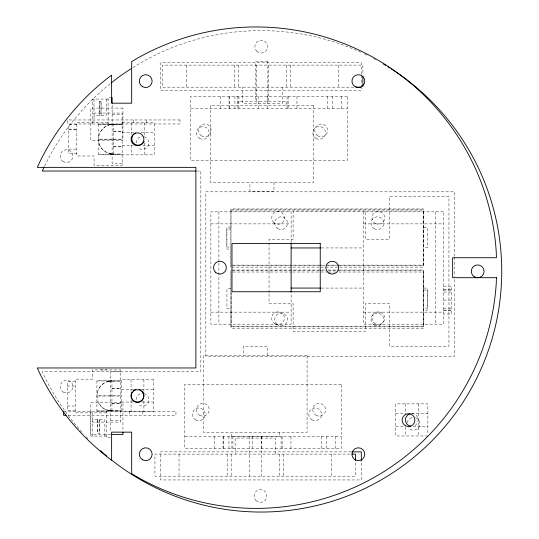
<?xml version="1.0" encoding="UTF-8"?>
<svg xmlns="http://www.w3.org/2000/svg" width="539" height="539" viewBox="0 0 539 539"><rect width="100%" height="100%" fill="white"/><g stroke="black" fill="none" stroke-linecap="round" stroke-linejoin="round"><path stroke-width="0.4" stroke-dasharray="2.69 2.02" d="M98.987 135.249L98.475 139.325L122.151 139.325M97.424 391.947L96.912 396.024L120.581 396.024M98.987 135.43C100.611 128.909 106.823 124.138 113.52 124.098L113.52 154.37C105.401 154.423 98.334 147.262 98.475 139.143L122.151 139.143M97.424 392.129C99.048 385.601 105.26 380.837 111.957 380.797L111.957 411.068C105.26 411.028 99.048 406.258 97.424 399.736M44.501 166.241L45.135 164.867A240.717 240.717 0 0 1 110.576 83.43M100.497 131.799C103.218 127.258 108.224 124.368 113.52 124.28M98.927 388.498C101.655 383.957 106.661 381.066 111.957 380.979M267.849 61.493L255.836 61.493L255.823 101.211M353.894 87.17L162.286 87.17L162.286 65.104L362.882 65.104L362.882 74.908M112.119 97.586L108.103 97.586L108.103 123.909M108.103 99.075L92.297 99.075L92.297 123.909M190.793 108.393L347.257 108.393M112.119 114.679L122.151 114.679M108.103 122.292L76.814 122.292L76.814 155.993L94.062 155.993L94.062 165.224L122.151 165.224L122.151 113.069L94.062 113.069L94.062 122.292M122.151 122.771L154.242 122.771L154.242 154.861L122.151 154.861M122.151 124.098L98.475 124.098L98.475 154.37L122.151 154.37M98.475 124.28L122.151 124.28M109.626 124.61L113.52 124.61M76.814 124.704L68.79 124.704L68.79 153.588L76.814 153.588M109.626 124.792L122.151 124.792M68.79 129.144L76.814 129.144M68.79 129.185L76.814 129.185M113.52 131.624L122.151 131.624M113.52 131.806L122.151 131.806M122.151 132.399L133.672 132.399M141.077 132.399L154.242 132.399M122.151 145.234L132.843 145.234M142.72 145.234L154.242 145.234M113.52 146.669L122.151 146.669M113.52 146.844L122.151 146.844M68.79 149.108L76.814 149.148M98.987 143.037C101.682 153.595 112.826 155.144 122.151 153.676M109.626 153.858L113.52 153.858M98.475 154.188L122.151 154.188M122.151 163.607L112.119 163.607L112.119 104.108M196.654 171.038L200.845 171.038L200.845 371.634L42.237 371.634L45.135 377.799A240.717 240.717 0 0 0 83.363 433.754M230.833 210.951L423.405 210.951L423.405 267.115L319.971 267.115M210.877 223.88L291.121 223.88M363.333 223.88L443.57 223.88M230.921 227.007L226.912 227.007L226.912 247.064L230.921 247.064M423.587 227.674L427.602 227.674L427.602 247.738L423.587 247.738M230.833 229.001L226.825 229.001L226.825 249.058L230.833 249.058M321.345 247.947L363.333 247.947M231.763 265.121L319.223 265.121M320.058 265.121L325.105 265.121M325.947 265.121L336.882 265.121M337.724 265.121L423.492 265.121L423.492 208.95L230.921 208.95L230.833 267.115M233.535 265.788L324.357 265.788M327.719 265.788L338.654 265.788M339.496 265.788L423.587 265.788L423.587 209.624L231.015 209.624L231.015 265.788M231.676 267.115L319.128 267.115M232.713 270.026L324.37 270.026M327.739 270.026L338.667 270.026M339.509 270.026L423.6 270.026L423.6 326.189L231.029 326.189L231.029 270.026M231.777 270.693L319.236 270.693M320.078 270.693L325.125 270.693M328.487 270.693L336.895 270.693M337.737 270.693L423.513 270.693L423.513 326.863L230.941 326.863L230.941 270.693M232.801 272.02L291.666 272.02M292.509 272.02L327.827 272.02M328.669 272.02L335.393 272.02M338.762 272.02L423.694 272.02L423.694 328.19L231.123 328.19L231.123 292.832M443.57 286.209L451.594 286.209L451.594 314.001L443.57 314.001M321.345 288.069L363.333 288.069M423.6 288.075L427.616 288.075L427.616 308.14L423.6 308.14M230.941 288.749L226.926 288.749L226.926 308.807L230.941 308.807M443.57 289.679L451.594 289.679M423.694 290.076L427.703 290.076L427.703 310.134L423.694 310.134M443.57 290.076L451.594 290.076M443.57 292.077L451.594 292.077M443.57 300.102L451.594 300.102M443.57 308.126L451.594 308.126M443.57 310.134L451.594 310.134M443.57 310.525L451.594 310.525M210.877 312.142L291.121 312.142M363.333 312.142L443.57 312.142M100.678 369.895L107.106 369.895M120.581 371.56L110.556 371.56L110.556 431.874M120.581 380.797L96.912 380.797L96.912 411.068L120.581 411.068M96.912 380.979L120.581 380.979M108.063 381.309L111.957 381.309M108.063 381.491L120.581 381.491M75.251 381.578L67.227 381.578L67.227 410.462L75.251 410.462M67.227 386.025L75.251 386.059M111.957 388.323L120.581 388.323M111.957 388.504L120.581 388.504M121.437 389.205L133.78 389.205M141.184 389.205L153.534 389.205M120.581 395.842L96.912 395.842L97.424 399.918M121.437 402.047L132.958 402.047M142.013 402.047L153.534 402.047M111.957 403.361L120.581 403.361M111.957 403.543L120.581 403.543M67.227 406.022L75.251 405.982M98.927 403.367C103.151 411.378 112.799 411.041 120.581 410.374M108.063 410.556L111.957 410.556M96.912 410.886L120.581 410.886M63.609 411.27L175.943 411.27L175.943 415.286L66.964 415.286M106.54 412.874L75.251 412.874L75.251 379.173L92.499 379.173L92.499 369.943L120.581 369.943L120.581 422.098L92.499 422.098L92.499 412.874M395.761 413.501L405.638 413.501M411.398 413.501L427.858 413.501M110.556 420.487L120.581 420.487M395.761 426.342L403.994 426.342M413.049 426.342L427.858 426.342M97.754 419.726L97.754 433.767L99.52 433.767L99.52 419.726M110.589 434.582L90.842 434.582L90.842 402.485L122.939 402.485L122.939 431.288M427.858 435.97L395.761 435.97L395.761 403.873L427.858 403.873L427.858 433.497M106.54 436.091L90.734 436.091L90.734 411.257M184.803 436.388L341.261 436.388M110.556 437.58L106.54 437.58L106.54 411.257M351.253 451.871L160.73 451.871L160.73 479.953L361.325 479.953L361.325 461.782M350.195 454.107L154.922 454.107L154.922 476.173L355.518 476.173L355.518 461.458M109.626 153.676L113.52 154.188M108.063 410.374L111.957 410.886M454.566 256.443L454.566 191.823L205.831 191.823L205.831 356.313L454.566 356.313L454.566 277.423M454.566 257.278L454.566 276.581M435.546 211.84L435.546 324.175M418.23 403.873L418.23 435.97M405.395 403.873L405.395 413.75M405.395 426.915L405.395 435.97M361.325 74.281L361.325 62.713L160.73 62.713L160.73 90.801L361.325 90.801L361.325 86.671M361.325 75.103L361.325 85.842M341.645 96.36L341.645 108.393M338.768 65.104L338.768 87.17M335.649 436.388L335.649 448.428M332.819 96.36L332.819 108.393M331.411 454.107L331.411 476.173M327.2 96.36L327.2 108.393M326.823 436.388L326.823 448.428M321.204 436.388L321.204 448.428M296.955 96.36L296.955 108.393M291.121 242.139L291.121 211.84L210.877 211.84L210.877 324.175L291.121 324.175L291.121 293.048M290.959 436.388L290.959 448.428M290.629 65.104L290.629 87.17M288.129 96.36L288.129 108.393M287.078 96.36L287.078 108.393M286.654 65.104L286.654 87.17M286.121 105.22L286.121 101.211L237.975 101.211L237.975 105.22M283.265 454.107L283.265 476.173M282.645 87.17L282.645 103.212L242.523 103.212L242.523 87.17M282.133 436.388L282.133 448.428M281.088 436.388L281.088 448.428M279.498 432.44L279.498 436.455L231.359 436.455L231.359 432.44M279.296 454.107L279.296 476.173M275.281 454.107L275.281 438.059L235.166 438.059L235.166 454.107M273.987 182.249L273.987 191.48L249.914 191.48L249.914 182.249M269.049 292.596L269.049 239.242L293.122 239.242L293.122 211.153L365.334 211.153L365.334 239.242L389.407 239.242L389.407 196.432L448.947 196.432L448.947 346.24L389.407 346.24L389.407 303.43L365.334 303.43L365.334 331.512L293.122 331.512L293.122 303.43L269.049 303.43L269.049 293.425M268.597 65.104L268.597 103.212M267.863 61.493L267.863 101.211M267.459 96.36L267.459 108.393M267.364 355.41L267.364 346.186L243.291 346.186L243.291 355.41M261.462 436.388L261.462 448.428M261.24 436.455L261.24 476.173M258.558 96.36L258.558 108.393M256.564 65.104L256.564 103.212M252.562 436.388L252.562 448.428M249.207 436.455L249.207 476.173M238.939 96.36L238.939 108.393M238.507 65.104L238.507 87.17M237.888 96.36L237.888 108.393M234.923 96.36L234.923 108.393M234.539 65.104L234.539 87.17M232.942 436.388L232.942 448.428M231.898 436.388L231.898 448.428M231.15 454.107L231.15 476.173M229.311 96.36L229.311 108.393M229.062 96.36L229.062 108.393M228.934 436.388L228.934 448.428M227.175 454.107L227.175 476.173M223.314 436.388L223.314 448.428M223.065 436.388L223.065 448.428M220.485 96.36L220.485 108.393M218.901 211.84L218.901 262.143M218.901 262.978L218.901 324.175M214.488 436.388L214.488 448.428M186.393 65.104L186.393 87.17M179.036 454.107L179.036 476.173M146.278 119.961L146.278 123.97M144.614 122.771L144.614 135.936M144.614 142.518L144.614 154.861M143.906 379.577L143.906 391.098M143.906 400.976L143.906 411.675M142.242 411.27L142.242 415.286M133.436 119.961L133.436 123.97M131.779 122.771L131.779 134.292M131.779 144.991L131.779 154.861M131.065 379.577L131.065 391.098M131.065 400.154L131.065 411.675M129.4 411.27L129.4 415.286M106.426 99.075L106.426 115.44L93.981 115.44L93.981 99.075M104.862 436.091L104.862 419.726L92.412 419.726L92.412 436.091M101.083 115.44L101.083 101.399L99.317 101.399L99.317 115.44M101.009 101.399L101.009 115.44M99.398 101.399L99.398 115.44M99.439 419.726L99.439 433.767M97.835 419.726L97.768 433.767M87.911 438.591A240.717 240.717 0 0 1 86.193 436.792M132.857 67.577A240.717 240.717 0 0 1 360.746 52.249M364.505 54.001A240.717 240.717 0 0 1 367.49 55.443M373.399 58.461A240.717 240.717 0 0 1 375.595 59.634M144.135 136.751A6.421 6.421 0 0 1 148.036 146.163A6.421 6.421 0 0 1 137.937 147.491M136.057 142.956A6.421 6.421 0 0 1 142.471 136.535M415.542 417.712A6.421 6.421 0 0 1 418.695 427.528A6.421 6.421 0 0 1 408.387 427.696M407.181 422.536A6.421 6.421 0 0 1 413.056 417.381M144.135 393.517A6.421 6.421 0 0 1 148.036 402.923A6.421 6.421 0 0 1 137.937 404.257M136.057 399.716A6.421 6.421 0 0 1 142.471 393.295M411.809 413.501A6.421 6.421 0 0 1 413.063 426.221M347.257 96.36L190.793 96.36L190.793 160.548L347.257 160.548L347.257 96.36M313.705 105.22L210.197 105.22L210.197 182.249L313.705 182.249L313.705 105.22M122.939 108.09L90.842 108.09L90.842 140.187L122.939 140.187L122.939 108.09M179.979 119.961L67.644 119.961L67.644 123.97L179.979 123.97L179.979 119.961M443.57 211.84L363.333 211.84L363.333 324.175L443.57 324.175L443.57 211.84M307.082 355.41L203.574 355.41L203.574 432.44L307.082 432.44L307.082 355.41M153.534 379.577L121.437 379.577L121.437 411.675L153.534 411.675L153.534 379.577M341.261 384.233L184.803 384.233L184.803 448.428L341.261 448.428L341.261 384.233M201.269 135.794A6.421 6.421 0 0 0 211.241 130.876A6.421 6.421 0 0 0 201.997 124.704A6.421 6.421 0 0 0 201.269 135.794M317.619 135.794A6.421 6.421 0 0 0 327.591 130.876A6.421 6.421 0 0 0 318.34 124.704A6.421 6.421 0 0 0 317.619 135.794M311.98 419.888A6.421 6.421 0 0 0 321.608 414.323A6.421 6.421 0 0 0 311.98 408.764A6.421 6.421 0 0 0 311.98 419.888M195.63 419.888A6.421 6.421 0 0 0 205.258 414.323A6.421 6.421 0 0 0 195.63 408.764A6.421 6.421 0 0 0 195.63 419.888M62.962 161.451A6.421 6.421 0 0 0 72.933 156.532A6.421 6.421 0 0 0 63.69 150.354A6.421 6.421 0 0 0 62.962 161.451M255.951 500.542A6.421 6.421 0 0 0 266.69 497.665A6.421 6.421 0 0 0 258.828 489.803A6.421 6.421 0 0 0 255.951 500.542M63.319 392.116A6.421 6.421 0 0 0 72.947 386.557A6.421 6.421 0 0 0 63.319 380.999A6.421 6.421 0 0 0 63.319 392.116M276.547 324.02A6.421 6.421 0 0 0 287.287 321.136A6.421 6.421 0 0 0 279.424 313.28A6.421 6.421 0 0 0 276.547 324.02M277.875 228.752A6.421 6.421 0 0 0 287.503 223.193A6.421 6.421 0 0 0 277.875 217.635A6.421 6.421 0 0 0 277.875 228.752M374.16 228.752A6.421 6.421 0 0 0 383.788 223.193A6.421 6.421 0 0 0 374.16 217.635A6.421 6.421 0 0 0 374.16 228.752M315.989 138.483A6.421 6.421 0 0 0 325.617 132.924A6.421 6.421 0 0 0 315.989 127.366A6.421 6.421 0 0 0 315.989 138.483M199.646 138.483A6.421 6.421 0 0 0 209.273 132.924A6.421 6.421 0 0 0 199.646 127.366A6.421 6.421 0 0 0 199.646 138.483M374.16 325.037A6.421 6.421 0 0 0 383.788 319.479A6.421 6.421 0 0 0 374.16 313.92A6.421 6.421 0 0 0 374.16 325.037M315.989 415.306A6.421 6.421 0 0 0 325.617 409.748A6.421 6.421 0 0 0 315.989 404.189A6.421 6.421 0 0 0 315.989 415.306M199.646 415.306A6.421 6.421 0 0 0 209.273 409.748A6.421 6.421 0 0 0 199.646 404.189A6.421 6.421 0 0 0 199.646 415.306M256.705 51.205A6.421 6.421 0 0 0 267.445 48.328A6.421 6.421 0 0 0 259.589 40.465A6.421 6.421 0 0 0 256.705 51.205M273.502 222.439A6.421 6.421 0 0 0 284.242 219.562A6.421 6.421 0 0 0 276.386 211.699A6.421 6.421 0 0 0 273.502 222.439M375.131 223.456A6.421 6.421 0 0 0 384.758 217.897A6.421 6.421 0 0 0 375.131 212.339A6.421 6.421 0 0 0 375.131 223.456M375.131 323.757A6.421 6.421 0 0 0 384.758 318.199A6.421 6.421 0 0 0 375.131 312.64A6.421 6.421 0 0 0 375.131 323.757M274.836 323.757A6.421 6.421 0 0 0 284.464 318.199A6.421 6.421 0 0 0 274.836 312.64A6.421 6.421 0 0 0 274.836 323.757"/><path stroke-width="0.81" d="M496.439 277.693L496.251 283.406A240.717 240.717 0 0 1 135.693 476.132L131.678 473.633L131.678 432.15L111.62 432.15L111.62 460.151L109.511 458.635A240.717 240.717 0 0 1 40.162 374.133L37.258 367.962L195.873 367.962L195.873 167.366L37.319 167.366L40.162 161.201A240.717 240.717 0 0 1 109.511 76.693L111.62 75.184L111.62 103.178L131.678 103.178L131.678 61.695L135.693 59.202A240.717 240.717 0 0 1 496.251 251.922L496.439 257.736L452.632 257.736L452.632 277.693L496.56 277.693M43.875 167.609L42.291 171.038L195.812 171.038M356.016 87.17L360.955 87.17M291.121 247.947L320.51 247.947M291.121 288.069L320.51 288.069M66.122 415.286L63.609 415.286L63.609 411.27M111.411 434.582L122.939 434.582L122.939 432.11M352.088 451.871L361.325 451.871L361.325 460.96M352.102 454.107L355.518 454.107L355.518 460.643M362.882 76.545L362.882 86.348M291.121 242.968L291.121 292.219M112.119 97.586L112.119 103.293M391.294 68.918A240.717 240.717 0 0 1 456.688 411.547A240.717 240.717 0 0 1 111.223 459.754M106.722 456.088A240.717 240.717 0 0 1 100.449 450.665M111.223 82.912A240.717 240.717 0 0 1 131.455 68.466M383.532 64.128A240.717 240.717 0 0 1 385.668 65.401M387.79 66.701A240.717 240.717 0 0 1 389.899 68.022M144.129 141.272A6.421 6.421 0 0 1 143.953 141.656M143.536 142.384A6.421 6.421 0 0 1 143.286 142.727M143.024 143.051A6.421 6.421 0 0 1 133.369 143.051A6.421 6.421 0 0 1 134.629 133.477M134.986 133.261A6.421 6.421 0 0 1 135.74 132.884M143.239 392.79A6.421 6.421 0 0 1 138.321 401.993A6.421 6.421 0 0 1 131.186 394.373M131.287 393.962A6.421 6.421 0 0 1 131.556 393.167M131.725 392.79A6.421 6.421 0 0 1 132.149 392.062M133.254 390.802A6.421 6.421 0 0 1 133.578 390.532M133.915 390.29A6.421 6.421 0 0 1 134.642 389.872M135.026 389.697A6.421 6.421 0 0 1 135.821 389.427M139.143 389.427A6.421 6.421 0 0 1 139.938 389.697M140.322 389.872A6.421 6.421 0 0 1 141.05 390.29M142.02 391.085A6.421 6.421 0 0 1 142.579 391.718M142.822 392.062A6.421 6.421 0 0 1 143.044 392.419M410.974 426.288A6.421 6.421 0 0 1 410.152 413.723M320.24 243.594L231.979 243.594L231.979 291.734L320.24 291.734L320.24 243.594M474.461 276.891A6.421 6.421 0 0 0 484.089 271.333A6.421 6.421 0 0 0 474.461 265.774A6.421 6.421 0 0 0 474.461 276.891M215.405 272.202A6.421 6.421 0 0 0 226.144 269.325A6.421 6.421 0 0 0 218.282 261.462A6.421 6.421 0 0 0 215.405 272.202M329.066 273.226A6.421 6.421 0 0 0 338.694 267.667A6.421 6.421 0 0 0 329.066 262.109A6.421 6.421 0 0 0 329.066 273.226M142.512 86.671A6.421 6.421 0 0 0 152.139 81.113A6.421 6.421 0 0 0 142.512 75.554A6.421 6.421 0 0 0 142.512 86.671M134.285 144.843A6.421 6.421 0 0 0 143.92 139.284A6.421 6.421 0 0 0 134.285 133.726A6.421 6.421 0 0 0 134.285 144.843M134.285 401.602A6.421 6.421 0 0 0 143.92 396.044A6.421 6.421 0 0 0 134.285 390.485A6.421 6.421 0 0 0 134.285 401.602M142.512 459.78A6.421 6.421 0 0 0 152.139 454.222A6.421 6.421 0 0 0 142.512 448.657A6.421 6.421 0 0 0 142.512 459.78M355.147 86.671A6.421 6.421 0 0 0 364.775 81.113A6.421 6.421 0 0 0 355.147 75.554A6.421 6.421 0 0 0 355.147 86.671M405.294 425.675A6.421 6.421 0 0 0 414.922 420.117A6.421 6.421 0 0 0 405.294 414.558A6.421 6.421 0 0 0 405.294 425.675M355.147 459.78A6.421 6.421 0 0 0 364.775 454.222A6.421 6.421 0 0 0 355.147 448.657A6.421 6.421 0 0 0 355.147 459.78"/></g></svg>
